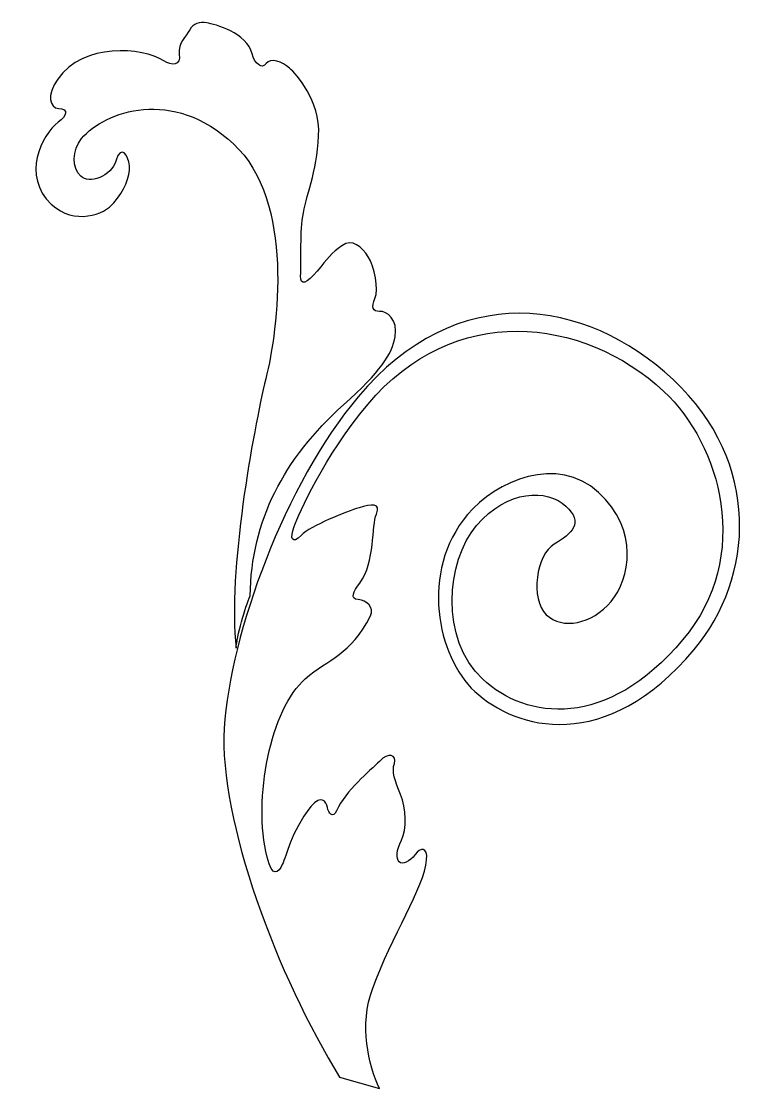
# Model space of a CAD drawing. Header units: centimetres. Extents: x -6.3 to 6.4, y -9.1 to 9.1.
import ezdxf

# ---------------------------------------------------------------- set-up
doc = ezdxf.new("R2010")
doc.units = ezdxf.units.CM
doc.header["$MEASUREMENT"] = 0
doc.layers.add('Camada 1', color=7, linetype='Continuous')

msp = doc.modelspace()

# ---------------------------------------------------------------- linework, layer by layer
at = {"layer": 'Camada 1'}
for points, knots in [([(-2.35691, -0.68899), (-2.44197, -0.88407), (-2.58779, -1.39035), (-2.59789, -1.5881), (-2.59789, -1.5881), (-2.74976, -0.28733), (-2.30222, 2.15557), (-2.0896, 3.02433), (-2.0896, 3.02433), (-1.87563, 3.89309), (-1.59075, 6.07543), (-2.6438, 7.05084), (-2.6438, 7.05084), (-3.68671, 8.02557), (-4.84236, 7.61043), (-5.246, 7.14196), (-5.246, 7.14196), (-5.40935, 6.93876), (-5.41205, 6.63298), (-5.25949, 6.4946), (-5.25949, 6.4946), (-5.11841, 6.35757), (-4.73567, 6.48515), (-4.65333, 6.76799), (-4.65333, 6.76799), (-4.573, 7.04339), (-4.44338, 6.8625), (-4.42314, 6.67282), (-4.42314, 6.67282), (-4.40761, 6.48785), (-4.51765, 6.23946), (-4.69045, 6.04099), (-4.69045, 6.04099), (-4.85584, 5.83848), (-5.36008, 5.64949), (-5.76307, 6.01533), (-5.76307, 6.01533), (-6.2761, 6.49999), (-5.92777, 7.2054), (-5.64562, 7.42006), (-5.64562, 7.42006), (-5.48901, 7.52738), (-5.46607, 7.64686), (-5.63482, 7.65699), (-5.63482, 7.65699), (-5.79481, 7.66509), (-5.84813, 7.88178), (-5.65239, 8.16057), (-5.65239, 8.16057), (-5.21363, 8.78226), (-4.20581, 8.71207), (-3.83454, 8.4704), (-3.83454, 8.4704), (-3.69751, 8.38399), (-3.54225, 8.38534), (-3.57194, 8.58515), (-3.57194, 8.58515), (-3.60165, 8.77753), (-3.4464, 8.88622), (-3.39306, 9.00433), (-3.39306, 9.00433), (-3.33432, 9.11299), (-3.22632, 9.14813), (-3.10011, 9.12178), (-3.10011, 9.12178), (-2.96239, 9.10151), (-2.4109, 8.94964), (-2.32316, 8.59052), (-2.32316, 8.59052), (-2.29279, 8.42852), (-2.15102, 8.31848), (-2.08284, 8.42516), (-2.08284, 8.42516), (-2.01466, 8.5298), (-1.80336, 8.45958), (-1.68456, 8.34819), (-1.68456, 8.34819), (-1.56981, 8.23818), (-1.15603, 7.81156), (-1.18437, 7.1858), (-1.18437, 7.1858), (-1.21205, 6.56072), (-1.41117, 6.13816), (-1.45708, 5.80671), (-1.45708, 5.80671), (-1.50568, 5.47662), (-1.47867, 4.96901), (-1.49354, 4.79013), (-1.49354, 4.79013), (-1.50568, 4.61125), (-1.38755, 4.65445), (-1.20935, 4.87181), (-1.20935, 4.87181), (-1.0352, 5.07906), (-0.96567, 5.18436), (-0.78612, 5.30586), (-0.78612, 5.30586), (-0.60454, 5.43479), (-0.44727, 5.28427), (-0.33387, 5.11684), (-0.33387, 5.11684), (-0.22653, 4.95214), (-0.14956, 4.55455), (-0.22182, 4.40334), (-0.22182, 4.40334), (-0.28392, 4.25822), (-0.26029, 4.17315), (-0.14284, 4.18059), (-0.14284, 4.18059), (-0.01528, 4.19139), (0.17982, 4.03885), (0.12447, 3.74789), (0.12447, 3.74789), (0.07724, 3.45291), (-0.12461, 3.14848), (-0.75844, 2.58079), (-0.75844, 2.58079), (-1.78652, 1.65064), (-2.33733, 0.60231), (-2.35691, -0.68899)], [0, 0, 0, 0, 0.03225806, 0.03225806, 0.03225806, 0.03225806, 0.06451613, 0.06451613, 0.06451613, 0.06451613, 0.09677419, 0.09677419, 0.09677419, 0.09677419, 0.12903226, 0.12903226, 0.12903226, 0.12903226, 0.16129032, 0.16129032, 0.16129032, 0.16129032, 0.19354839, 0.19354839, 0.19354839, 0.19354839, 0.22580645, 0.22580645, 0.22580645, 0.22580645, 0.25806452, 0.25806452, 0.25806452, 0.25806452, 0.29032258, 0.29032258, 0.29032258, 0.29032258, 0.32258065, 0.32258065, 0.32258065, 0.32258065, 0.35483871, 0.35483871, 0.35483871, 0.35483871, 0.38709677, 0.38709677, 0.38709677, 0.38709677, 0.41935484, 0.41935484, 0.41935484, 0.41935484, 0.4516129, 0.4516129, 0.4516129, 0.4516129, 0.48387097, 0.48387097, 0.48387097, 0.48387097, 0.51612903, 0.51612903, 0.51612903, 0.51612903, 0.5483871, 0.5483871, 0.5483871, 0.5483871, 0.58064516, 0.58064516, 0.58064516, 0.58064516, 0.61290323, 0.61290323, 0.61290323, 0.61290323, 0.64516129, 0.64516129, 0.64516129, 0.64516129, 0.67741935, 0.67741935, 0.67741935, 0.67741935, 0.70967742, 0.70967742, 0.70967742, 0.70967742, 0.74193548, 0.74193548, 0.74193548, 0.74193548, 0.77419355, 0.77419355, 0.77419355, 0.77419355, 0.80645161, 0.80645161, 0.80645161, 0.80645161, 0.83870968, 0.83870968, 0.83870968, 0.83870968, 0.87096774, 0.87096774, 0.87096774, 0.87096774, 0.90322581, 0.90322581, 0.90322581, 0.90322581, 0.93548387, 0.93548387, 0.93548387, 0.93548387, 1, 1, 1, 1]), ([(5.24589, -1.61106), (3.73586, -3.40999), (2.19141, -2.98203), (1.4887, -2.32726), (1.4887, -2.32726), (0.84473, -1.7292), (0.54435, -0.27925), (1.3645, 0.7009), (1.3645, 0.7009), (1.84985, 1.2814), (2.9103, 1.73098), (3.60557, 1.08161), (3.60557, 1.08161), (4.31029, 0.43425), (4.1476, -0.40141), (3.82427, -0.78754), (3.82427, -0.78754), (3.49015, -1.17904), (2.99131, -1.2749), (2.71321, -1.01299), (2.71321, -1.01299), (2.43373, -0.74904), (2.54107, 0.02521), (2.85156, 0.19597), (2.85156, 0.19597), (3.15128, 0.37689), (3.35919, 0.55845), (3.04867, 0.84806), (3.04867, 0.84806), (2.73882, 1.139), (2.04825, 1.13831), (1.51975, 0.51191), (1.51975, 0.51191), (0.99863, -0.10438), (0.88523, -1.42407), (1.62572, -2.11665), (1.62572, -2.11665), (2.37433, -2.81393), (3.75204, -2.99015), (5.05416, -1.43961), (5.05416, -1.43961), (6.25571, -0.00991), (5.69612, 1.90581), (4.72745, 2.81169), (4.72745, 2.81169), (3.32812, 4.10706), (1.12012, 4.33386), (-0.34265, 2.58759), (-0.34265, 2.58759), (-1.08922, 1.69925), (-1.53137, 0.70426), (-1.60291, 0.49571), (-1.60291, 0.49571), (-1.67919, 0.29658), (-1.64477, 0.18046), (-1.48141, 0.34519), (-1.48141, 0.34519), (-1.32954, 0.50921), (-0.69097, 0.75897), (-0.4925, 0.81636), (-0.4925, 0.81636), (-0.28189, 0.8805), (-0.10975, 0.90682), (-0.19548, 0.71108), (-0.19548, 0.71108), (-0.28189, 0.51463), (-0.21236, -0.10974), (-0.48036, -0.47293), (-0.48036, -0.47293), (-0.58902, -0.61467), (-0.65517, -0.74696), (-0.50531, -0.75238), (-0.50531, -0.75238), (-0.36288, -0.7659), (-0.22654, -0.89076), (-0.29743, -1.03456), (-0.29743, -1.03456), (-0.63424, -1.70419), (-1.01699, -1.7656), (-1.41392, -2.11255), (-1.41392, -2.11255), (-2.00188, -2.61409), (-2.31575, -4.16463), (-2.06802, -5.16703), (-2.06802, -5.16703), (-1.98028, -5.52816), (-1.86755, -5.43569), (-1.8068, -5.29056), (-1.8068, -5.29056), (-1.73523, -5.14811), (-1.66707, -4.7465), (-1.31809, -4.29962), (-1.31809, -4.29962), (-1.13852, -4.08226), (-1.05279, -4.21255), (-1.03525, -4.31449), (-1.03525, -4.31449), (-1.02038, -4.40495), (-0.93873, -4.51496), (-0.87798, -4.36984), (-0.87798, -4.36984), (-0.72069, -4.0222), (-0.30693, -3.68941), (-0.14421, -3.52606), (-0.14421, -3.52606), (0.00967, -3.35797), (0.15821, -3.41131), (0.11363, -3.56252), (0.11363, -3.56252), (0.06302, -3.70021), (0.12308, -3.86155), (0.21893, -4.09108), (0.21893, -4.09108), (0.3141, -4.32868), (0.33434, -4.69184), (0.23309, -4.87274), (0.23309, -4.87274), (0.144, -5.04893), (0.13993, -5.19201), (0.19327, -5.24469), (0.19327, -5.24469), (0.24388, -5.29935), (0.37485, -5.24943), (0.46867, -5.12253), (0.46867, -5.12253), (0.55373, -4.99426), (0.68806, -4.99426), (0.6651, -5.20894), (0.6651, -5.20894), (0.62189, -5.68617), (0.06569, -6.51442), (-0.25832, -7.4075), (-0.25832, -7.4075), (-0.49322, -8.05147), (-0.33187, -8.72108), (-0.14288, -9.13015), (-0.14288, -9.13015), (-0.14288, -9.13015), (-0.82466, -8.93304), (-0.82466, -8.93304), (-0.82466, -8.93304), (-1.88646, -7.22457), (-2.89899, -4.52312), (-2.80112, -2.95909), (-2.80112, -2.95909), (-2.69312, -1.32082), (-1.76562, 1.22268), (-0.50739, 2.71987), (-0.50739, 2.71987), (1.1734, 4.71996), (3.37333, 4.42903), (4.88405, 3.01485), (4.88405, 3.01485), (6.4022, 1.59664), (6.28407, -0.37511), (5.24589, -1.61106)], [0, 0, 0, 0, 0.025, 0.025, 0.025, 0.025, 0.05, 0.05, 0.05, 0.05, 0.075, 0.075, 0.075, 0.075, 0.1, 0.1, 0.1, 0.1, 0.125, 0.125, 0.125, 0.125, 0.15, 0.15, 0.15, 0.15, 0.175, 0.175, 0.175, 0.175, 0.2, 0.2, 0.2, 0.2, 0.225, 0.225, 0.225, 0.225, 0.25, 0.25, 0.25, 0.25, 0.275, 0.275, 0.275, 0.275, 0.3, 0.3, 0.3, 0.3, 0.325, 0.325, 0.325, 0.325, 0.35, 0.35, 0.35, 0.35, 0.375, 0.375, 0.375, 0.375, 0.4, 0.4, 0.4, 0.4, 0.425, 0.425, 0.425, 0.425, 0.45, 0.45, 0.45, 0.45, 0.475, 0.475, 0.475, 0.475, 0.5, 0.5, 0.5, 0.5, 0.525, 0.525, 0.525, 0.525, 0.55, 0.55, 0.55, 0.55, 0.575, 0.575, 0.575, 0.575, 0.6, 0.6, 0.6, 0.6, 0.625, 0.625, 0.625, 0.625, 0.65, 0.65, 0.65, 0.65, 0.675, 0.675, 0.675, 0.675, 0.7, 0.7, 0.7, 0.7, 0.725, 0.725, 0.725, 0.725, 0.75, 0.75, 0.75, 0.75, 0.775, 0.775, 0.775, 0.775, 0.8, 0.8, 0.8, 0.8, 0.825, 0.825, 0.825, 0.825, 0.85, 0.85, 0.85, 0.85, 0.875, 0.875, 0.875, 0.875, 0.9, 0.9, 0.9, 0.9, 0.925, 0.925, 0.925, 0.925, 0.95, 0.95, 0.95, 0.95, 1, 1, 1, 1])]:
    msp.add_open_spline(points, degree=3, knots=knots, dxfattribs=at)

doc.saveas('drawing.dxf')
